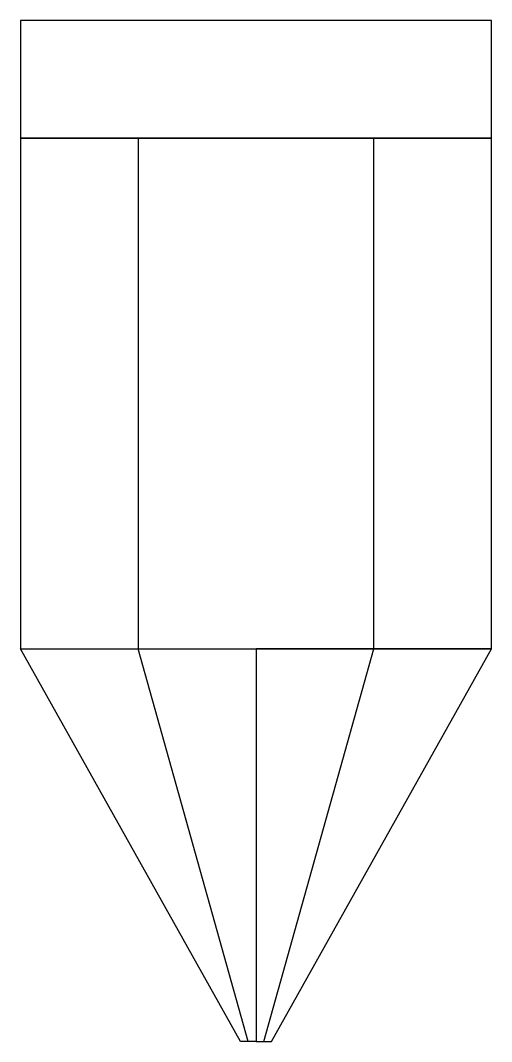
# Model space of a CAD drawing. Extents: x -1950 to 3550, y -200 to 28250.
# Drawn here: x 3250 to 3550, y 13775 to 14425 of the extents above; entities that cross this region are included whole.
import ezdxf

# ---------------------------------------------------------------- set-up
doc = ezdxf.new("R2010")
doc.units = 0
doc.layers.add('GAP', color=1, linetype='continuous')
doc.layers.add('PIN', color=3, linetype='continuous')

# ---------------------------------------------------------------- blocks, each defined once
blk = doc.blocks.new('MM2QGAP')
for points in [[(3250, 14425), (3250, 14350), (3550, 14350), (3550, 14425), (3250, 14425)], [(3250, 14425), (3250, 14350), (3550, 14350), (3550, 14425), (3250, 14425)], [(3250, 14350), (3250, 14025), (3550, 14025), (3550, 14350), (3250, 14350)], [(3250, 14350), (3250, 14025), (3550, 14025), (3550, 14350), (3250, 14350)], [(3400, 14025), (3400, 13775), (3390.16, 13775), (3250, 14025), (3400, 14025)], [(3400, 14025), (3400, 13775), (3390.16, 13775), (3250, 14025), (3400, 14025)], [(3400, 14025), (3400, 13775), (3409.84, 13775), (3550, 14025), (3400, 14025)], [(3400, 14025), (3400, 13775), (3409.84, 13775), (3550, 14025), (3400, 14025)]]:
    blk.add_lwpolyline(points)
blk = doc.blocks.new('MM2QPIN')
for points in [[(3325, 14350), (3325, 14025), (3475, 14025), (3475, 14350), (3325, 14350)], [(3325, 14350), (3325, 14025), (3475, 14025), (3475, 14350), (3325, 14350)], [(3400, 14025), (3400, 13775), (3395, 13775), (3325, 14025), (3400, 14025)], [(3400, 14025), (3400, 13775), (3395, 13775), (3325, 14025), (3400, 14025)], [(3400, 14025), (3400, 13775), (3405, 13775), (3475, 14025), (3400, 14025)], [(3400, 14025), (3400, 13775), (3405, 13775), (3475, 14025), (3400, 14025)]]:
    blk.add_lwpolyline(points)

msp = doc.modelspace()

# ---------------------------------------------------------------- block references
at = {"layer": 'GAP'}
msp.add_blockref('MM2QGAP', (0, 0), dxfattribs=at)
at = {"layer": 'PIN'}
msp.add_blockref('MM2QPIN', (0, 0), dxfattribs=at)

doc.saveas('drawing.dxf')
